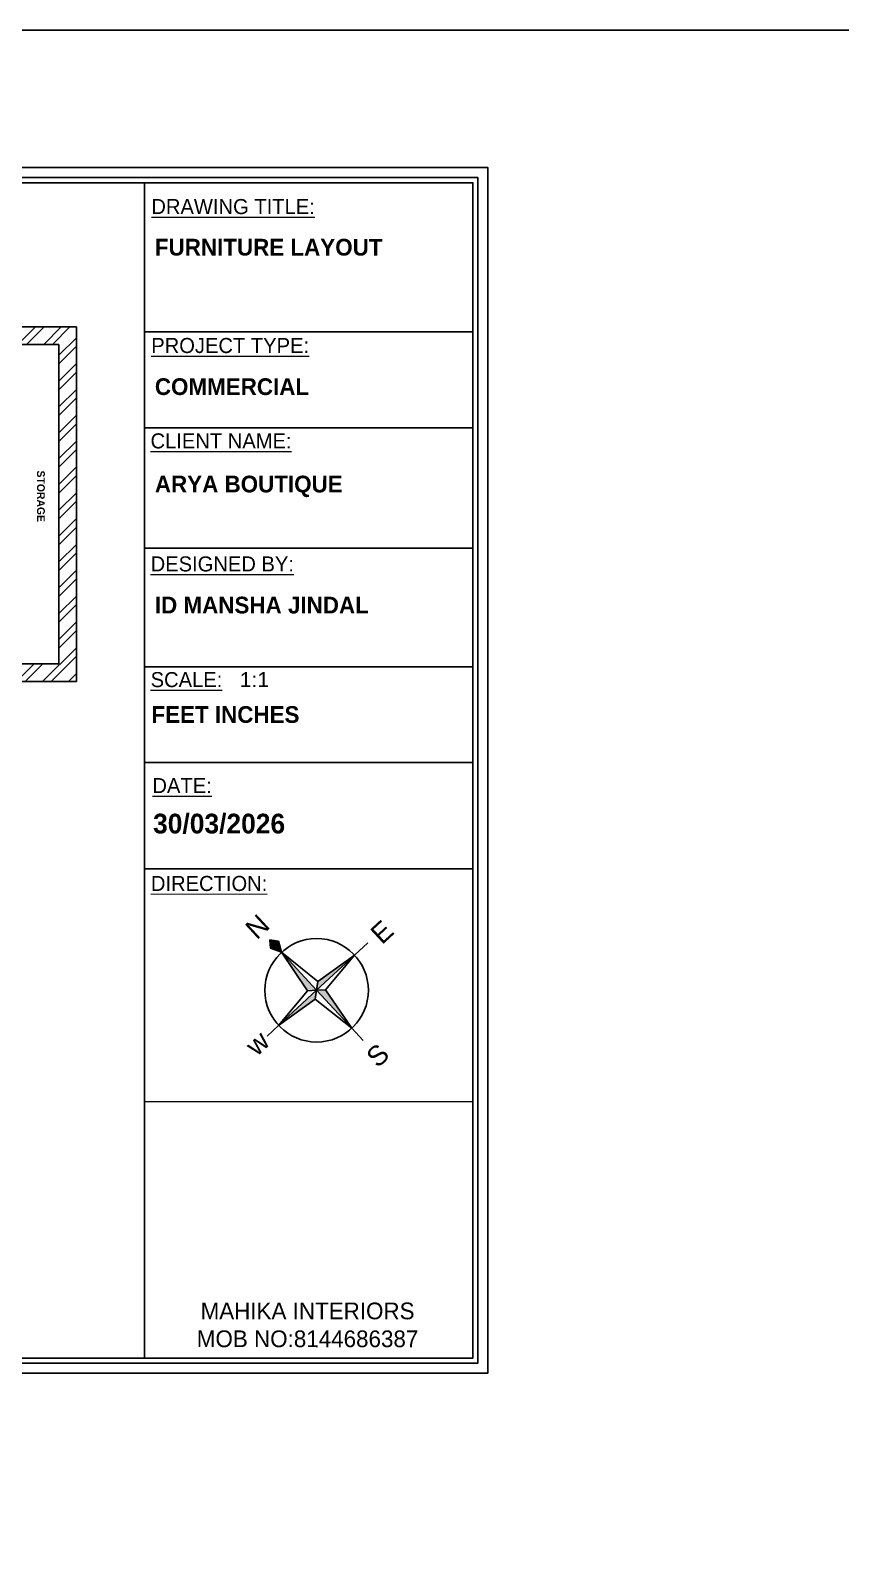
# Model space of a CAD drawing. Header units: inches. Extents: x 9636 to 21597, y -10243 to 557.
# Drawn here: x 13573 to 13989, y -2136 to -1359 of the extents above; entities that cross this region are included whole.
import ezdxf

# ---------------------------------------------------------------- set-up
doc = ezdxf.new("R2010")
doc.units = ezdxf.units.IN
doc.header["$MEASUREMENT"] = 0
for name, color, linetype in [('ELE', 5, 'Continuous'), ('FUR', 42, 'Continuous'), ('IEL-HATCH-002', 7, 'Continuous')]:
    doc.layers.add(name, color=color, linetype=linetype)
doc.layers.add('FURNI', color=140, linetype='Continuous', lineweight=18)
doc.styles.add('HEMI', font='stylu.ttf')
doc.styles.add('regular', font='swissl.ttf')
doc.styles.get("Standard").update_dxf_attribs({"font": 'arial.ttf'})

# ---------------------------------------------------------------- blocks, each defined once
blk = doc.blocks.new('A$C470D500B')
at = {"layer": 'ELE', "true_color": 0xed1f24}
h = blk.add_hatch(color=240, dxfattribs=at)
h.paths.add_polyline_path([(25.36, 49.16), (23.85, 47.28), (25.36, 44.35)])
h.paths.add_polyline_path([(25.36, 44.35), (26.88, 47.28), (25.36, 49.16)])
at = {"layer": 'ELE', "true_color": 0x000000}
h = blk.add_hatch(color=18, dxfattribs=at)
h.paths.add_polyline_path([(27.34, 28.11), (25.36, 29.71), (25.36, 15.08)])
h.paths.add_polyline_path([(40, 29.71), (27.34, 31.31), (25.36, 29.71)])
h.paths.add_polyline_path([(25.36, 44.35), (23.38, 31.31), (25.36, 29.71)])
h.paths.add_polyline_path([(23.38, 28.11), (25.36, 29.71), (10.73, 29.71)])
at = {"layer": 'ELE', "color": 240, "true_color": 0xed1f24}
for p, q in [((25.36, 49.16), (23.85, 47.28)), ((23.85, 47.28), (25.36, 44.35)), ((25.36, 49.16), (26.88, 47.28)), ((25.36, 44.35), (25.36, 49.16)), ((26.88, 47.28), (25.36, 44.35))]:
    blk.add_line(p, q, dxfattribs=at)
at = {"layer": 'ELE', "color": 18, "true_color": 0x000000}
for p, q in [((25.36, 44.35), (23.38, 31.31)), ((25.36, 29.71), (25.36, 44.35)), ((25.36, 44.35), (27.34, 31.31)), ((10.73, 29.71), (23.38, 31.31)), ((23.38, 31.31), (25.36, 29.71)), ((27.34, 31.31), (25.36, 29.71)), ((40, 29.71), (27.34, 31.31)), ((10.73, 29.71), (6.3, 29.71)), ((10.73, 29.71), (6.3, 29.71)), ((25.36, 29.71), (10.73, 29.71)), ((10.73, 29.71), (23.38, 28.11)), ((23.38, 28.11), (25.36, 29.71)), ((25.36, 15.08), (23.38, 28.11)), ((25.36, 29.71), (25.36, 15.08)), ((27.34, 28.11), (25.36, 29.71)), ((25.36, 29.71), (40, 29.71)), ((25.36, 15.08), (27.34, 28.11)), ((40, 29.71), (27.34, 28.11)), ((40, 29.71), (45.12, 29.71)), ((40, 29.71), (45.12, 29.71)), ((25.36, 15.08), (25.36, 10.4))]:
    blk.add_line(p, q, dxfattribs=at)
blk.add_circle((25.36, 29.71), 14.63, dxfattribs=at)
at = {"layer": 'ELE', "color": 240, "true_color": 0xed1f24}
blk.add_text('N', height=5.54, dxfattribs=at).set_placement((22.5, 51.52))
at = {"layer": 'ELE', "color": 18, "true_color": 0x000000}
for s, p in [('w', (0.11, 27.33)), ('E', (47.54, 26.51)), ('S', (22.95, 1.72))]:
    blk.add_text(s, height=5.54, dxfattribs=at).set_placement(p)

msp = doc.modelspace()

# ---------------------------------------------------------------- hatches: boundary and pattern name
at = {"layer": 'IEL-HATCH-002', "true_color": 0xf27172, "transparency": 33554687}
h = msp.add_hatch(dxfattribs=at)
h.set_pattern_fill('ANSI32', color=11, scale=25)
h.set_pattern_definition([(45, (6.355, 7.815), (-6.629126, 6.629126), []), (45, (10.774, 7.815), (-6.629126, 6.629126), [])])
h.paths.add_polyline_path([(13596.51, -1510.9), (12985.51, -1510.9), (12985.51, -1576.9), (12994.51, -1576.9), (12994.51, -1519.9), (13013.24, -1519.9), (13587.51, -1519.9), (13587.51, -1683.9), (13421.51, -1683.9), (13421.51, -1635.9), (13412.51, -1635.9), (13412.51, -1683.9), (13364.51, -1683.9), (13242.51, -1683.9), (13242.51, -1692.9), (13596.51, -1692.9), (13596.51, -1683.9)])

# ---------------------------------------------------------------- linework, layer by layer
for p, q in [((13587.51, -1519.9), (12994.51, -1519.9)), ((13587.51, -1683.9), (13587.51, -1519.9)), ((13421.51, -1683.9), (13587.51, -1683.9)), ((13217.51, -1692.9), (13596.51, -1692.9))]:
    msp.add_line(p, q)
at = {"color": 3}
msp.add_lwpolyline([(17284.65, -1358.66), (12774.54, -1358.66), (12774.54, -10242.64), (17284.65, -10242.64)], close=True, dxfattribs=at)
for points in [[(13596.51, -1510.9), (12985.51, -1510.9)], [(13596.51, -1692.9), (13596.51, -1683.9), (13596.51, -1510.9)]]:
    msp.add_lwpolyline(points)
at = {"layer": 'FURNI', "color": 18, "lineweight": 25, "true_color": 0x000000}
for p, q in [((13631.49, -1436.87), (13631.49, -2040.13)), ((13631.43, -1513.39), (13799.82, -1513.39)), ((13631.43, -1562.72), (13799.82, -1562.72)), ((13631.43, -1624.41), (13799.82, -1624.41)), ((13631.43, -1685.38), (13799.82, -1685.38)), ((13631.43, -1734.41), (13799.82, -1734.41)), ((13631.43, -1789.03), (13799.82, -1789.03)), ((13631.49, -1908.47), (13799.88, -1908.55))]:
    msp.add_line(p, q, dxfattribs=at)
for points in [[(12941.78, -2047.86), (12941.78, -1429.14), (13807.61, -1429.14), (13807.61, -2047.86)], [(12946.93, -2042.71), (12946.93, -1434.3), (13802.45, -1434.3), (13802.45, -2042.71)], [(12949.5, -2040.13), (12949.5, -1436.87), (13799.88, -1436.87), (13799.88, -2040.13)]]:
    msp.add_lwpolyline(points, close=True, dxfattribs=at)

# ---------------------------------------------------------------- block references
at = {"layer": 'FUR', "xscale": 1.814646060099798, "yscale": 1.814646060099798, "zscale": 1.814646060099798, "rotation": 42.77980298507691}
msp.add_blockref('A$C470D500B', (13722.59, -1922.2), dxfattribs=at)

# ---------------------------------------------------------------- texts
at = {"lineweight": 15, "attachment_point": 1, "rotation": 359.99056}
for s, insert, char_height, width, style in [('{\\LDRAWING TITLE:}', (13634.99, -1445.26), 7.7284, 86.051, 'HEMI'), ('{\\fStylus BT|b1|i0|c0|p34;FURNITURE LAYOUT}', (13636.79, -1465.68), 8.5871, 113.8936, 'HEMI'), ('{\\LPROJECT TYPE:}', (13634.93, -1516.57), 7.7284, 81.1801, 'HEMI'), ('{\\fStylus BT|b1|i0|c0|p34;COMMERCIAL}', (13636.79, -1537.26), 8.5871, 113.8936, 'HEMI'), ('{\\LCLIENT NAME:}', (13634.56, -1565.52), 7.7284, 79.8517, 'HEMI'), ('{\\fStylus BT|b1|i0|c0|p34;ARYA BOUTIQUE}', (13636.79, -1587.24), 8.5871, 113.8936, 'HEMI'), ('{\\LDESIGNED BY:}', (13634.62, -1628.67), 7.7284, 81.641, 'HEMI'), ('{\\fStylus BT|b1|i0|c0|p34;ID MANSHA JINDAL}', (13636.79, -1649.36), 8.5871, 113.8936, 'HEMI'), ('{\\LSCALE:}', (13634.62, -1688.05), 7.728, 59.7786, 'HEMI'), ('1:1', (13680.35, -1688.05), 7.728, 30.7266, 'regular'), ('{\\fStylus BT|b1|i0|c0|p34;FEET INCHES}', (13635.03, -1705.53), 8.5871, 113.8936, 'HEMI'), ('{\\LDATE:}', (13635.52, -1742.43), 7.728, 59.7786, 'HEMI'), ('{\\fStylus BT|b1|i0|c0|p34;30/03/2026}', (13635.87, -1760.74), 10.121, 78.286, 'HEMI'), ('{\\LDIRECTION:}', (13634.75, -1792.67), 7.7284, 59.7786, 'HEMI'), ('\\pxqc;MAHIKA INTERIORS\\PMOB NO:8144686387', (13642.31, -2011.62), 8.5871, 145.5968, 'HEMI')]:
    msp.add_mtext(s, dxfattribs=dict(at, insert=insert, char_height=char_height, width=width, style=style))
at = {"color": 177, "lineweight": 15, "true_color": 0x293189, "insert": (13580.35, -1632.44), "char_height": 4, "width": 69.2136, "attachment_point": 3, "rotation": 270.00944, "style": 'HEMI'}
msp.add_mtext('\\pxqc;{\\fStylus BT|b1|i0|c0|p34;STORAGE}', dxfattribs=at)

doc.saveas('drawing.dxf')
